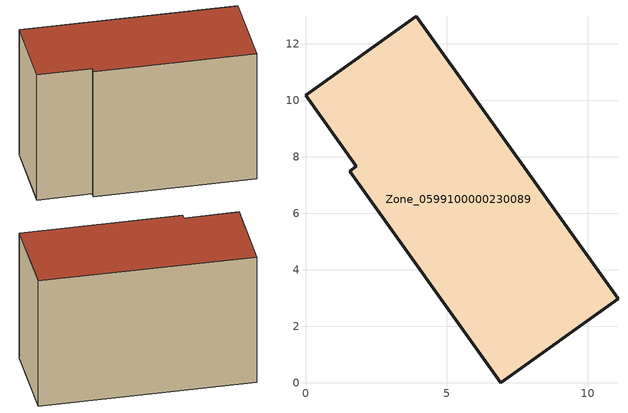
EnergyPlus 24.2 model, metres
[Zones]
Zone_0599100000230089
 floor ground (C_G): 11.07,2.97 6.91,0 1.56,7.49 1.8,7.66 0,10.18 3.92,12.98 z0
 wall outside (C_F): 6.91,0 11.07,2.97 3.92,12.98 0,10.18 1.8,7.66 1.56,7.49 6.91,0 z0:8.11
 roof outside (C_R): 1.56,7.49 6.91,0 11.07,2.97 3.92,12.98 0,10.18 1.8,7.66 z8.11
[BUILDING]
Pand.0599100000230089: North Axis=0; Terrain=City; Loads Convergence Tolerance Value=0.04; Temperature Convergence Tolerance Value=0.4; Solar Distribution=FullExterior; Maximum Number of Warmup Days=25; Minimum Number of Warmup Days=1
[Site:Location]
Rotterdam.The.Hague.AP_ZH_NLD Design_Conditions: Latitude=51.96; Longitude=4.45; Time Zone=1; Elevation=-4.5
[SITE:GROUNDTEMPERATURE:BUILDINGSURFACE]
18, 18, 18, 18, 18, 18, 18, 18, 18, 18, 18, 18
[MATERIAL] Thermal Absorptance=0.9; Solar Absorptance=0.7; Visible Absorptance=0.7
Name | Roughness | Thickness | Conductivity | Density | Specific Heat
G.TI.1975-1991 | MediumSmooth | 0.15 | 0.288461 | 540 | 1210
F.TI.1975-1991 | Rough | 0.3 | 0.230769 | 1920 | 840
R.TI.1975-1991 | MediumRough | 0.2 | 0.153846 | 1500 | 1000
[CONSTRUCTION]
C_G: G.TI.1975-1991
C_F: F.TI.1975-1991
C_R: R.TI.1975-1991
[ZONE]
Zone_0599100000230089: Type=1; Multiplier=1; Ceiling Height=Autocalculate; Volume=Autocalculate; Floor Area=autocalculate; Part of Total Floor Area=Yes
[ZONEINFILTRATION:DESIGNFLOWRATE]
Infil_Zone_0599100000230089: Zone or ZoneList or Space or SpaceList=Zone_0599100000230089; Schedule=AlwaysOn; Design Flow Rate Calculation Method=Flow/Area; Flow Rate per Floor Area=0.003; Constant Term Coefficient=1; Temperature Term Coefficient=0; Velocity Term Coefficient=0; Velocity Squared Term Coefficient=0
[HVACTEMPLATE:ZONE:IDEALLOADSAIRSYSTEM]
Zone_0599100000230089: Maximum Heating Supply Air Temperature=50; Minimum Cooling Supply Air Temperature=13; Maximum Heating Supply Air Humidity Ratio=0.0156; Minimum Cooling Supply Air Humidity Ratio=0.0077; Heating Limit=NoLimit; Cooling Limit=NoLimit; Dehumidification Control Type=ConstantSensibleHeatRatio; Cooling Sensible Heat Ratio=0.7; Dehumidification Setpoint=60; Humidification Control Type=None; Humidification Setpoint=30; Outdoor Air Method=None; Outdoor Air Flow Rate per Person=0.00944; Outdoor Air Flow Rate per Zone Floor Area=0; Outdoor Air Flow Rate per Zone=0; Demand Controlled Ventilation Type=None; Outdoor Air Economizer Type=NoEconomizer; Heat Recovery Type=None; Sensible Heat Recovery Effectiveness=0.7; Latent Heat Recovery Effectiveness=0.65
[ZONECONTROL:THERMOSTAT]
ThermostatControl_Zone_0599100000230089: Zone or ZoneList=Zone_0599100000230089; Control Type Schedule=DualSetpointControlType; Control 1=Thermostat_Zone_0599100000230089; Temperature Difference Between Cutout And Setpoint=0
[THERMOSTATSETPOINT:DUALSETPOINT]
Thermostat_Zone_0599100000230089: Heating Setpoint Temperature Schedule=HeatingSetpoint_Zone_0599100000230089; Cooling Setpoint Temperature Schedule=CoolingSetpoint_Zone_0599100000230089
[SCHEDULE:COMPACT]
HeatingSetpoint_Zone_0599100000230089: Through: 12/31, For: AllDays, Until: 24:00, 21
CoolingSetpoint_Zone_0599100000230089: Through: 12/31, For: AllDays, Until: 24:00, 24
DualSetpointControlType: Through: 12/31, For: AllDays, Until: 24:00, 4
AlwaysOn: Through: 12/31, For: AllDays, Until: 24:00, 1
